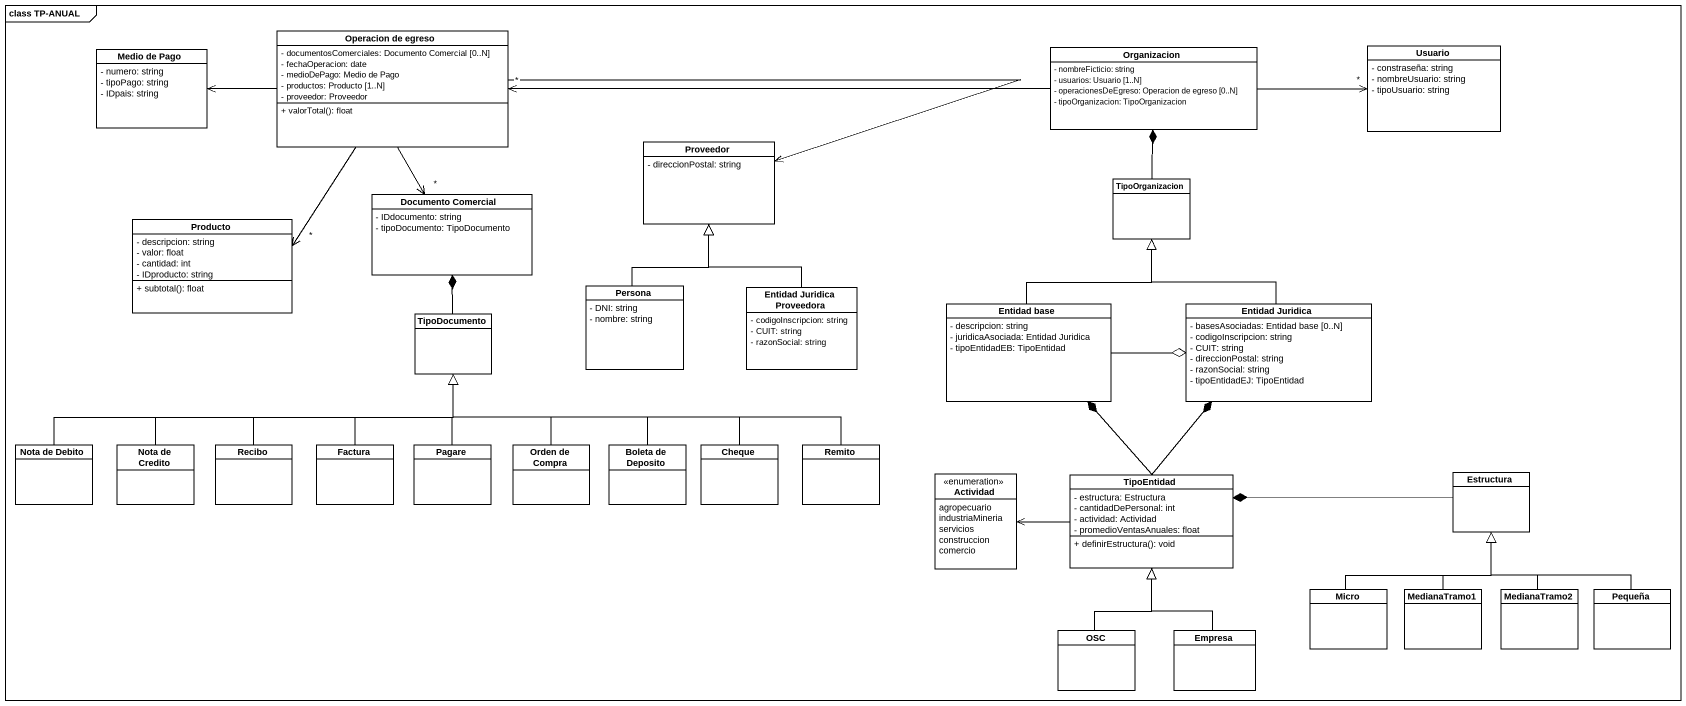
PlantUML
@startuml
mainframe class TP-ANUAL
hide circle
hide empty members
skinparam classAttributeIconSize 0
class "Medio de Pago" as Medio_de_Pago {
  - numero: string
  - tipoPago: string
  - IDpais: string
}
class "Operacion de egreso" as Operacion_de_egreso {
  - documentosComerciales: Documento Comercial [0..N]
  - fechaOperacion: date
  - medioDePago: Medio de Pago
  - productos: Producto [1..N]
  - proveedor: Proveedor
  + valorTotal(): float
}
class Organizacion {
  - nombreFicticio: string
  - usuarios: Usuario [1..N]
  - operacionesDeEgreso: Operacion de egreso [0..N]
  - tipoOrganizacion: TipoOrganizacion
}
class Usuario {
  - constraseña: string
  - nombreUsuario: string
  - tipoUsuario: string
}
class Proveedor {
  - direccionPostal: string
}
class TipoOrganizacion
class Producto {
  - descripcion: string
  - valor: float
  - cantidad: int
  - IDproducto: string
  + subtotal(): float
}
class "Documento Comercial" as Documento_Comercial {
  - IDdocumento: string
  - tipoDocumento: TipoDocumento
}
class Persona {
  - DNI: string
  - nombre: string
}
class "Entidad Juridica Proveedora" as Entidad_Juridica_Proveedora {
  - codigoInscripcion: string
  - CUIT: string
  - razonSocial: string
}
class TipoDocumento
class "Entidad base" as Entidad_base {
  - descripcion: string
  - juridicaAsociada: Entidad Juridica
  - tipoEntidadEB: TipoEntidad
}
class "Entidad Juridica" as Entidad_Juridica {
  - basesAsociadas: Entidad base [0..N]
  - codigoInscripcion: string
  - CUIT: string
  - direccionPostal: string
  - razonSocial: string
  - tipoEntidadEJ: TipoEntidad
}
class "Nota de Debito" as Nota_de_Debito
class "Nota de Credito" as Nota_de_Credito
class Recibo
class Factura
class Pagare
class "Orden de Compra" as Orden_de_Compra
class "Boleta de Deposito" as Boleta_de_Deposito
class Cheque
class Remito
enum Actividad {
  agropecuario
  industriaMineria
  servicios
  construccion
  comercio
}
class TipoEntidad {
  - estructura: Estructura
  - cantidadDePersonal: int
  - actividad: Actividad
  - promedioVentasAnuales: float
  + definirEstructura(): void
}
class Estructura
class Micro
class MedianaTramo1
class MedianaTramo2
class Pequeña
class OSC
class Empresa
Operacion_de_egreso -left-> Medio_de_Pago
Operacion_de_egreso -right-> Proveedor
Operacion_de_egreso --> "*" Producto
Operacion_de_egreso --> "*" Documento_Comercial
Organizacion -left-> "*" Operacion_de_egreso
Organizacion -right-> "*" Usuario
TipoOrganizacion -up-* Organizacion
Persona -up-|> Proveedor
Entidad_Juridica_Proveedora -up-|> Proveedor
TipoDocumento -up-* Documento_Comercial
Entidad_base -up-|> TipoOrganizacion
Entidad_base -right-o Entidad_Juridica
Entidad_Juridica -up-|> TipoOrganizacion
Nota_de_Debito -right-|> TipoDocumento
Nota_de_Credito -right-|> TipoDocumento
Recibo -up-|> TipoDocumento
Factura -up-|> TipoDocumento
Pagare -up-|> TipoDocumento
Orden_de_Compra -up-|> TipoDocumento
Boleta_de_Deposito -up-|> TipoDocumento
Cheque -left-|> TipoDocumento
Remito -left-|> TipoDocumento
Actividad <-right- TipoEntidad
TipoEntidad -up-* Entidad_base
TipoEntidad -up-* Entidad_Juridica
Estructura -left-* TipoEntidad
Micro -up-|> Estructura
MedianaTramo1 -up-|> Estructura
MedianaTramo2 -up-|> Estructura
Pequeña -up-|> Estructura
OSC -up-|> TipoEntidad
Empresa -up-|> TipoEntidad
@enduml
